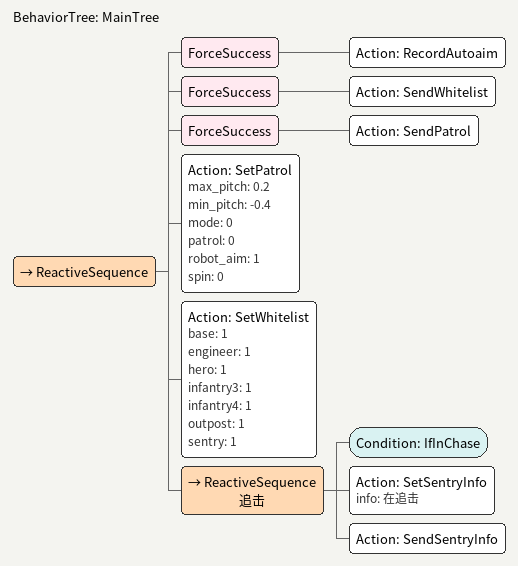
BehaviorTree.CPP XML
<?xml version="1.0"?>
<root main_tree_to_execute="MainTree">
    <BehaviorTree ID="MainTree">
        <ReactiveSequence>
            <ForceSuccess>
                <Action ID="RecordAutoaim"/>
            </ForceSuccess>
            <ForceSuccess>
                <Action ID="SendWhitelist"/>
            </ForceSuccess>
            <ForceSuccess>
                <Action ID="SendPatrol"/>
            </ForceSuccess>
            <Action ID="SetPatrol" max_pitch="0.2" min_pitch="-0.4" mode="0" patrol="0" robot_aim="1" spin="0"/>
            <Action ID="SetWhitelist" base="1" engineer="1" hero="1" infantry3="1" infantry4="1" outpost="1" sentry="1"/>
            <ReactiveSequence name="追击">
                <Condition ID="IfInChase"/>
                <Action ID="SetSentryInfo" info="在追击"/>
                <Action ID="SendSentryInfo"/>
            </ReactiveSequence>
        </ReactiveSequence>
    </BehaviorTree>
</root>
